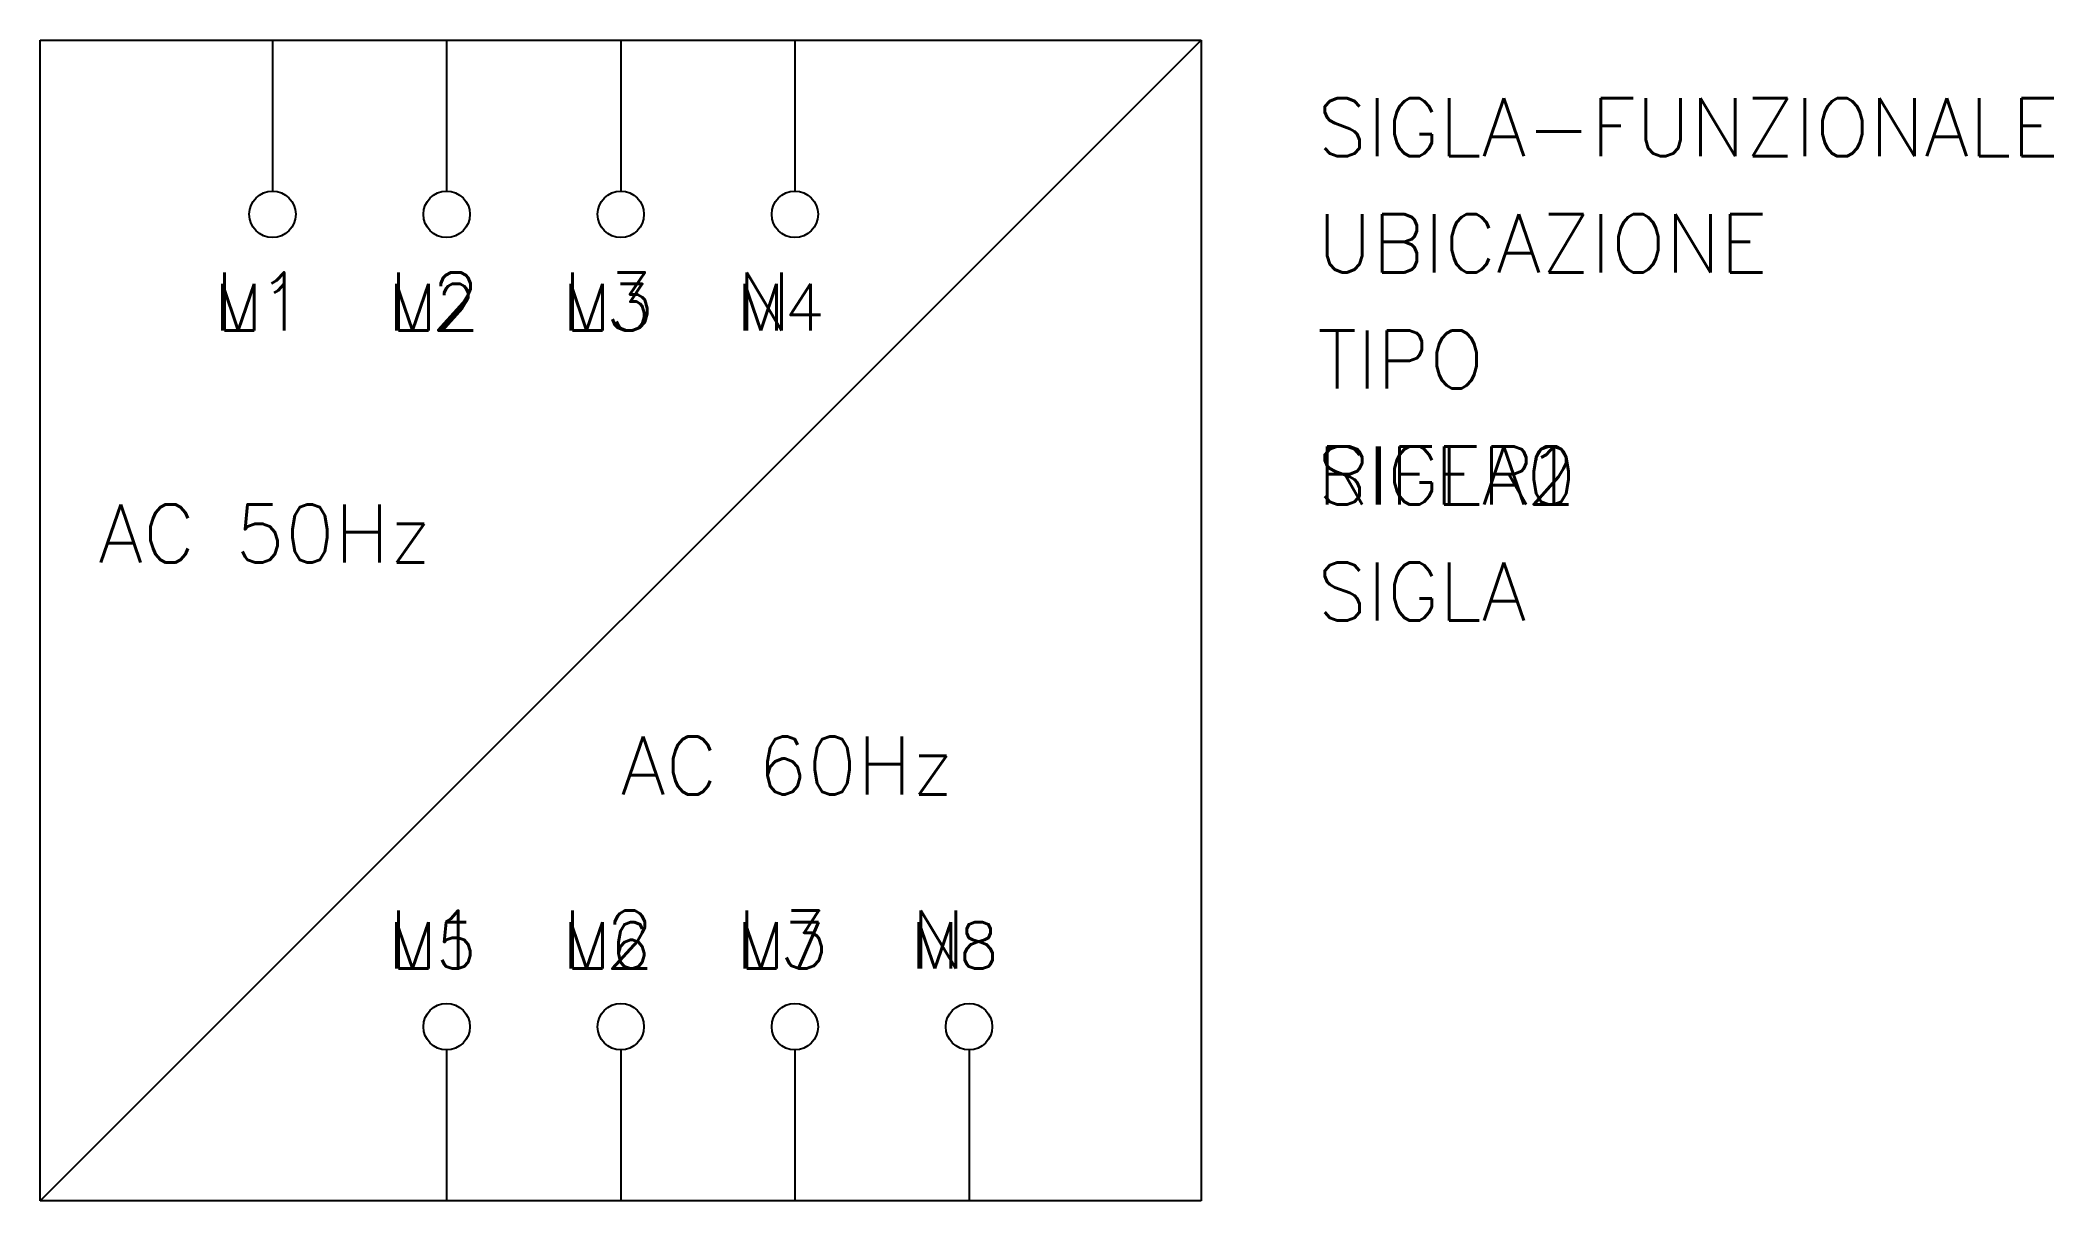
# Model space of a CAD drawing. Extents: x 0 to 86.7, y 0 to 50.
import ezdxf

# ---------------------------------------------------------------- set-up
doc = ezdxf.new("R2010")
doc.units = 0
doc.header["$LTSCALE"] = 4
doc.layers.get('0').update_dxf_attribs({"linetype": 'CONTINUOUS'})
doc.styles.get("Standard").update_dxf_attribs({"font": 'romans.shx'})

msp = doc.modelspace()

# ---------------------------------------------------------------- linework, layer by layer
for p, q in [((0, 50), (50, 50)), ((0, 0), (0, 50)), ((50, 50), (0, 0)), ((10, 50), (10, 43.5)), ((17.5, 50), (17.5, 43.5)), ((25, 50), (25, 43.5)), ((32.5, 50), (32.5, 43.5)), ((50, 50), (50, 0)), ((17.5, 6.5), (17.5, 0)), ((25, 6.5), (25, 0)), ((32.5, 6.5), (32.5, 0)), ((40, 6.5), (40, 0)), ((50, 0), (0, 0))]:
    msp.add_line(p, q)
for centre in [(10, 42.5), (17.5, 42.5), (25, 42.5), (32.5, 42.5), (17.5, 7.5), (25, 7.5), (32.5, 7.5), (40, 7.5)]:
    msp.add_circle(centre, 1)

# ---------------------------------------------------------------- texts
at = {"char_height": 2.5, "attachment_point": 1}
for s, width, insert in [('L1', 5, (7.5, 40)), ('L2', 5, (15, 40)), ('L3', 5, (22.5, 40)), ('N', 5, (30, 40)), ('AC 50Hz', 25, (2.5, 30)), ('AC 60Hz', 25, (25, 20)), ('L1', 5, (15, 12.5)), ('L2', 5, (22.5, 12.5)), ('L3', 5, (30, 12.5)), ('N', 5, (37.5, 12.5))]:
    msp.add_mtext_dynamic_manual_height_columns(s, width=width, gutter_width=1, heights=[0], dxfattribs=dict(at, insert=insert))
for tag, p, s, height, flags in [('F1', (10, 50), '', 0.00001, 9), ('F2', (17.5, 50), '', 0.00001, 9), ('F3', (25, 50), '', 0.00001, 9), ('F4', (32.5, 50), '', 0.00001, 9), ('TIPOSIG', (0, 0), '3', 0.00000001, 9), ('POSIZIONE', (0, 0), '', 0.00000001, 9), ('P-TABELLA', (0, 0), '', 0.00000001, 9), ('T-TABELLA', (0, 0), '', 0.00000001, 9), ('H-TABELLA', (0, 0), '', 0.00000001, 9), ('CODICE', (0, 0), '1xNNN', 0.00000001, 9), ('NOTE1', (0, 0), '', 0.00000001, 9), ('NOTE2', (0, 0), '', 0.00000001, 9), ('DEN1', (0, 0), '', 0.00000001, 8), ('DEN1-A', (0, 0), '', 0.00000001, 8), ('DEN1-TRAD-ID', (0, 0), '', 0.00000001, 8), ('F5', (17.5, 0), '', 0.00001, 9), ('F6', (25, 0), '', 0.00001, 9), ('F7', (32.5, 0), '', 0.00001, 9), ('F8', (40, 0), '', 0.00001, 9)]:
    msp.add_attdef(tag, p, s, height=height, dxfattribs=dict(flags=flags))
at = {"color": 3}
for tag, p, s, flags in [('SIGLA-FUNZIONALE', (55, 45), '', 9), ('UBICAZIONE', (55, 40), '', 8), ('TIPO', (55, 35), '', 9), ('SIGLA0', (55, 30), '', 9), ('SIGLA1', (55, 30), '', 9), ('SIGLA2', (55, 30), '', 9), ('RIFER', (55, 30), 'RIFER ?', 8), ('SIGLA', (55, 25), 'SIGLA ?', 8)]:
    msp.add_attdef(tag, p, s, height=2.5, dxfattribs=dict(at, flags=flags))
at = {"color": 4, "flags": 8}
for tag, p in [('M1', (7.5, 37.5)), ('M2', (15, 37.5)), ('M3', (22.5, 37.5)), ('M4', (30, 37.5)), ('M5', (15, 10)), ('M6', (22.5, 10)), ('M7', (30, 10)), ('M8', (37.5, 10))]:
    msp.add_attdef(tag, p, '', height=2, dxfattribs=at)

doc.saveas('drawing.dxf')
